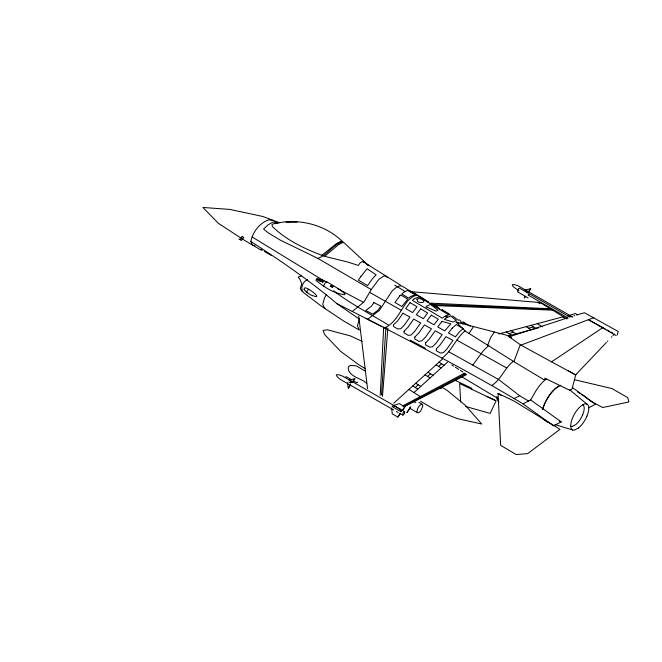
<?xml version="1.0" encoding="UTF-8"?>
<svg xmlns="http://www.w3.org/2000/svg" width="662" height="662" viewBox="0 0 662 662"><rect width="100%" height="100%" fill="white"/><g stroke="black" fill="none" stroke-linecap="round" stroke-linejoin="round"><path stroke-width="0.99" d="M383.679 327.011L380.236 395.305M385.938 327.169L381.486 394.941M387.849 328.187L382.471 396.389M323.627 286.199C323.933 284.552 325.729 281.11 327.591 282.326L322.278 279.985M575.857 374.353L572.026 389.14L569.767 390.307L544.71 378.159M464.558 373.136L463.822 373.757L464.509 373.393M464.823 374.262L465.518 373.749M359.392 319.018L357.463 325.911L359.309 330.073L343.719 321.045L321.6 306.307L303.436 292.53C299.712 288.905 302.915 281.06 307.607 279.703M252.354 244.948L250.857 241.481C252.735 232.031 259.396 223.177 268.607 219.858L273.356 220.405M321.624 281.093C312.447 275.624 318.033 282.401 323.18 281.582M617.241 334.989L618.225 331.521L584.455 312.745L576.627 314.963M440.975 388.801L441.521 386.914M582.684 414.768L583.661 411.963A12.28 5.039 -60.1 0 0 582.659 404.763M586.946 416.133L588.121 412.757A14.796 6.066 -60.1 0 0 583.172 404.556A14.796 6.066 -60.1 0 0 571.356 421.322L570.776 424.392A14.796 6.066 -60.1 0 0 574.252 430.159L578.596 427.983M542.633 409.199C545.546 400.096 550.718 391.06 559.034 385.929M468.977 333.466L473.52 326.581M487.737 345.183L490.476 337.843L494.382 332.01M545.62 378.705L544.222 379.889L513.911 361.659L520.009 345.481L593.996 317.603M322.51 282.426L322.89 281.822M387.469 277.759L386.012 276.22L383.993 275.897L378.912 279.298L371.241 289.559L364.026 301.922L352.267 311.471M250.857 241.481C280.522 260.596 309.857 280.721 336.85 303.61C399.666 335.576 462.548 367.584 523.013 403.861L530.667 399.922L534.093 394.047A22.566 9.045 -60.1 0 1 546.233 379.144M326.614 294.375L324.546 297.883L322.742 304.33L324.463 308.219L325.125 308.26M525.305 296.353L524.312 298.041L525.405 296.485M528.028 292.447L530.725 288.582L528.648 291.859M400.345 413.196L397.854 417.068L400.444 413.361M392.012 406.071L394.428 406.038L400.005 409.24L401.081 411.739M402.289 410.498L404.871 406.816L399.285 403.621L393.435 405.574M402.388 410.663L404.871 406.816M352.101 382.504L354.824 378.647L352.738 381.9M350.512 385.052L348.328 388.147L350.421 384.887M410.771 406.7L406.865 412.633L410.399 407.759M564.603 318.861L509.169 336.817L520.82 345.067L575.576 374.94L606.334 342.56M607.368 341.476L607.873 340.938M611.407 337.223L611.911 336.685M612.946 335.593L614.46 334.004M472.792 365.068L483.144 350.968L488.837 345.357M441.935 358.233C451.881 350.968 455.729 338.539 465.088 330.851M331.91 287.142L332.845 286.29M412.782 385.921L415.289 387.51L418.194 384.788L420.775 386.393M330.321 286.191L331.215 285.355M330.71 286.423L331.612 285.587M331.521 286.911L332.44 286.058M331.108 286.663L332.026 285.818M393.691 403.257L442.497 359.011M408.942 389.397L413.957 392.566L447.479 362.197M332.291 287.366L333.251 286.522M321.856 255.3L336.619 243.492L340.88 241.299L342.204 241.291C323.817 223.516 296.154 217.591 272.008 224.286L272.363 226.536C286.836 240.629 305.869 249.475 324.653 256.335L338.323 244.766L342.519 242.598L343.917 242.623L368.8 265.719L366.45 264.105M436.051 364.845L438.558 366.425L441.612 363.802L444.045 365.316M425.021 374.833L427.528 376.413L430.581 373.79L433.014 375.304M513.431 361.245C504.734 367.832 501.266 379.111 492.073 385.309L491.866 385.416M367.625 319.283L379.285 310.495L392.028 291.131C394.742 288.698 397.845 285.032 401.958 286.017L410.225 291.065M384.68 327.963C396.315 322.46 400.369 310.023 407.933 300.705C410.73 298.223 413.899 294.83 418.036 295.5L418.789 296.27M551.537 361.824L602.834 327.607M308.583 289.294L306.655 291.52L306.729 292.414L307.739 292.323M402.529 406.021L463.888 373.509M403.688 406.534L465.502 373.898M404.101 406.799L466.718 374.518M560.83 385.301L557.23 387.154A20.63 8.267 -60.1 0 0 542.633 409.306M530.667 399.922L561.219 421.893L553.564 425.84L523.013 403.861M588.609 407.784L595.419 404.283L572.191 387.386M345.374 377.175L346.284 376.711L351.53 379.731M529.021 294.582L528.111 295.053L568.12 318.058M357.687 382.28L356.777 382.752L354.153 381.238M514.084 398.574L519.695 395.768L528.549 401.007M278.578 222.813L274.043 221.82L272.496 222.291L268.052 224.832L263.567 229.093L268.309 232.883L280.249 240.099L317.81 258.37C327.26 255.251 332.349 245.42 341.7 241.944L343.065 241.953M301.268 275.946L298.223 277.047L300.308 279.976L301.715 283.791L300.308 288.74L302.062 291.487M569.37 315.468L575.22 313.507L577.62 314.88M572.158 426.444L575.75 424.607A12.28 5.039 -60.1 0 0 582.701 414.718M566.482 318.257L567.408 317.95M573.822 315.873L574.748 315.575M506.231 331.976L508.821 333.623L513.563 332.266L516.037 333.863M524.983 290.204L530.725 288.582M349.073 380.228L354.824 378.647M498.718 333.996L563.345 316.709M508.391 335.915L538.694 327.789M526.191 326.623L528.64 328.178L533.522 326.912L536.005 328.509M470.277 326.2L463.292 322.137L460.38 322.419L462.978 323.958M399.922 413.551L403.208 415.074L404.59 413.345L404.705 411.673L342.378 375.991L338.249 374.642L336.296 374.775L337.066 376.562L340.268 379.409L393.675 409.977M422.43 404.383L420.966 404.408L419.137 406.071L417.631 408.603L416.977 411.135L417.408 412.683L418.789 412.707L420.701 411.003L422.861 405.938L422.43 404.383L418.864 402.306M567.913 316.097L570.321 316.072L571.918 316.99M404.705 411.673L403.34 412.368L402.604 415.082M409.828 290.659L408.992 290.635L417.49 295.475M435 305.579L552.811 310.147M432.278 304.421L551.81 309.518M430.308 303.138L550.627 308.782M274.333 223.086L277.428 223.326M409.712 291.553L538.098 302.377L541.715 303.486L566.962 318.968M324.653 256.335L348.088 262.127L358.349 265.454L360.219 262.756L363.388 261.126L364.1 262.491M574.318 379.657L611.945 388.569L627.708 397.614L628.9 401.942L602.677 407.544L590.603 401.098L585.018 396.687L585.887 397.035L581.799 394.527M318.612 278.975L316.403 279.058L315.956 280.407C324.231 287.018 334.136 293.746 344.844 294.673L344.91 293.721L340.491 290.006L328.137 282.55M513.911 361.659L465.725 331.447L456.168 322.063L506.099 335.063L511.618 337.496M319.531 279.223L321.36 279.736M414.213 402.016L415.835 402.463M590.603 401.098L591.605 401.379M465.394 406.41L490.17 413.411L496.119 400.816L486.86 396.464M555.037 424.557L572.589 429.977M279.678 222.78L262.93 216.507L229.871 209.415L202.895 207.463L218.443 223.351L243.409 239.661L261.134 250.145M264.386 251.436L271.503 255.549M254.076 245.288L254.961 245.652M559.382 421.123L561.219 421.893M408.404 290.535L414.9 293.415L428.753 302.228M456.168 322.063L457.856 322.824M312.853 295.649C324.281 300.325 307.855 287.043 304.843 287.896L304.214 288.251L304.429 289.145M362.114 341.344L350.281 335.874L327.467 329.808L323.089 330.429L324.562 334.467L340.599 351.357L359.102 364.952L365.333 368.635M509.169 336.817L510.981 337.67M494.969 400.295L459.627 383.53L460.669 401.991M455.224 380.352L471.601 388.18L471.965 389.496M498.031 393.369L513.993 401.023L560.002 429.332L527.672 453.627L516.228 454.537L500.662 445.385L498.031 393.369L501.349 395.694M420.262 396.786L421.926 397.605L413.957 392.566M366.136 318.53L381.759 326.432M312.34 295.798L307.002 292.654M363.521 302.327L337.62 288.715M410.217 340.136L425.418 348.262M562.973 317.156L565.646 318.596M605.515 329.08L588.708 319.837L616.123 335.56M607.302 330.065L609.098 331.05M610.885 332.034L612.673 333.019M448.488 351.63L498.37 379.351M317.81 258.37L371.241 289.559M456.83 340.111L506.753 368.022M401.304 310.288L369.76 292.422M498.486 398.781L461.455 376.587M572.647 317.007L518.346 285.926L514.225 284.577L512.231 284.718L513.042 286.497L518.917 290.866M392.624 406.89L400.237 411.251M348.833 381.991L350.57 383.058M396.356 411.507L398.143 412.534M397.854 417.068L392.268 413.866L391.647 408.065M569.949 317.131L519.43 288.086L518.528 288.549L517.61 291.868L528.111 297.9M321.384 281.226L322.742 282.004M365.076 371.01L356.197 365.846L350.363 365.407L348.286 366.831C347.219 376.496 361.22 378.118 366.632 383.141M409.373 408.015L417.408 412.683M445.683 315.906L447.694 317.09M420.61 297.056L428.645 302.261M431.268 303.32L438.203 307.4L439.791 309.038M441.562 387.063L446.908 390.216L465.411 405.417L481.713 424.036L457.194 418.558L434.785 409.621L420.544 401.213M456.317 322.204L458.807 323.685M405.235 291.561L394.742 285.148M568.244 370.505L575.576 374.94M577.512 391.912L580.086 393.485M388.586 325.1C370.041 313.838 350.819 303.974 333.532 290.75M400.659 285.248L362.801 261.523M260.737 249.243L262.384 250.269M438.558 366.425L441.082 367.998M427.528 376.413L430.052 377.985M415.289 387.51L417.813 389.074M537.279 323.652L542.294 326.821M531.023 325.332L533.522 326.912M511.056 330.686L513.563 332.266M439.014 362.164L441.612 363.802M427.983 372.152L430.581 373.79M415.744 383.24L418.194 384.788M451.832 364.985L453.569 366.094M455.307 367.211L458.783 369.437M460.438 370.497L462.904 372.077M528.64 328.178L531.172 329.808M508.821 333.623L511.213 335.162M252.114 236.963L324.066 280.928M336.85 303.61L359.085 318.927M452.568 315.865L458.03 320.102L459.552 319.953L460.959 321.401M542.41 418.434L547.366 422.141M498.569 379.5L519.695 395.768M569.684 389.827L586.913 404.085M306.729 292.414L303.883 289.435M539.704 303.808L538.098 302.377M463.292 322.137L464.691 323.561M450.251 315.095L448.853 313.664L441.918 309.584L443.093 310.801M527.142 292.414L526.216 290.916L526.911 292.753M400.005 409.24L401.321 411.4M498.891 402.157L497.021 399.087L496.765 396.546M351.232 382.437L350.33 380.907L351.001 382.785M347.393 382.611L348.229 387.982M358.705 315.989L367.551 388.586M586.962 416.084A14.796 6.066 -60.1 0 1 578.605 427.942M572.142 426.411A12.28 5.039 -60.1 0 1 570.752 426.237M404.043 331.257L404.085 332.854L408.255 335.377L411.061 335.046L415.091 330.917L420.676 322.915L413.676 319.092L408.206 326.995L404.043 331.257M414.817 337.074L414.751 339.052L418.996 341.344L421.835 340.864L425.666 336.95L431.442 328.791L424.433 324.959L418.781 333.027L414.817 337.074M425.592 342.891L425.525 344.877L429.77 347.169L432.6 346.706L436.25 342.982L442.208 334.641L435.191 330.834L429.348 339.052L425.592 342.891M436.349 348.783L436.283 350.777L440.511 353.111L443.341 352.647L446.883 349.031L452.99 340.425L445.965 336.66L439.957 345.092L436.349 348.783M416.977 299.207L417.548 301.334A3.484 2.516 4.6 0 0 419.981 302.426L422.579 302.559L423.837 301.582C423.217 299.042 419.087 297.768 416.977 299.207M242.06 236.483L240.43 239.661L238.965 239.048L241.349 240.422L243.823 237.6L242.06 236.483M402.91 313.217L397.639 320.962L393.427 324.843L393.476 326.424L397.647 328.956L400.824 328.675L404.523 324.893L409.919 317.04L402.91 313.217M373.881 302.567L371.498 306.117L365.788 310.503L372.723 314.102L378.225 309.973L380.824 306.125L373.881 302.567M360.881 276.468L358.374 280.109L367.575 285.62L372.367 278.843L376.132 274.796L367.071 268.78L360.881 276.468M399.815 295.823L394.949 302.517L401.908 306.489L407.718 299.1L400.791 294.962L399.815 295.823M410.043 302.658L405.64 308.616L412.608 312.588L416.986 306.721L410.043 302.658M420.701 308.897L416.34 314.715L423.308 318.687L427.644 312.969L420.701 308.897M431.359 315.145L427.04 320.822L434.007 324.794L438.302 319.208L431.359 315.145M442.017 321.384L437.739 326.92L444.707 330.868L450.83 323.842L442.017 321.384M452.237 328.104L448.447 332.961L455.431 336.867L459.544 331.736L463.218 328.642L456.284 324.546L452.237 328.104M403.597 292.405L401.801 294.044L408.719 298.19L410.49 296.568L415.173 294.722L408.247 290.618L407.006 290.643L403.597 292.405M414.18 298.802L412.426 300.407L442.348 318.199L443.954 316.8L448.786 314.806L418.889 296.924L414.18 298.802M426.535 306.274L425.931 306.837L436.035 311.132L437.963 310.139L430.466 304.412L426.535 306.274M445.931 318L444.334 319.374L453.089 322.013L456.184 320.416L450.764 315.997L445.931 318M294.987 221.778L286.058 221.952L297.18 221.82L294.987 221.778"/></g></svg>
